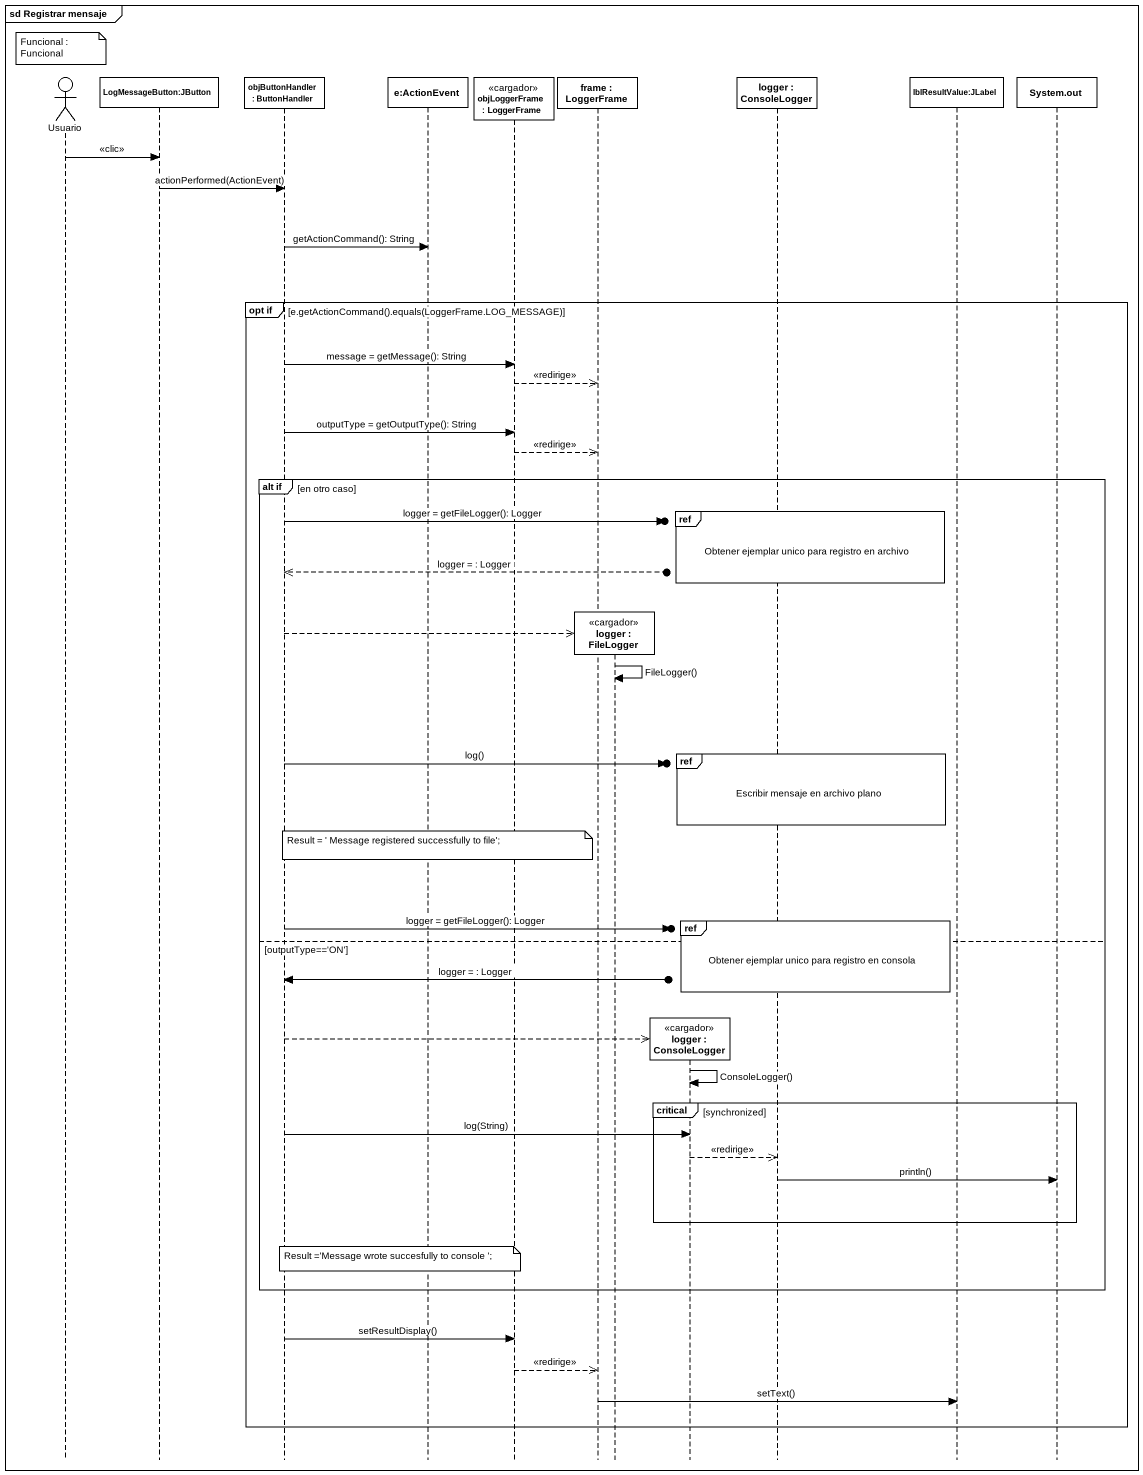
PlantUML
@startuml
mainframe sd Registrar mensaje
hide footbox
actor Usuario
participant "LogMessageButton:JButton" as LogMessageButton_JButton
participant "objButtonHandler : ButtonHandler" as objButtonHandler
participant "e:ActionEvent" as e_ActionEvent
participant "objLoggerFrame : LoggerFrame" as objLoggerFrame <<cargador>>
participant "frame : LoggerFrame" as frame_
participant "logger : FileLogger" as logger <<cargador>>
participant "logger : ConsoleLogger" as logger_2 <<cargador>>
participant "logger : ConsoleLogger" as logger_3
participant "lblResultValue:JLabel" as lblResultValue_JLabel
participant "System.out" as System_out

note over Usuario : Funcional : Funcional
Usuario -> LogMessageButton_JButton : <<clic>>
LogMessageButton_JButton -> objButtonHandler : actionPerformed(ActionEvent)
objButtonHandler -> e_ActionEvent : getActionCommand(): String
group opt if [e.getActionCommand().equals(LoggerFrame.LOG_MESSAGE)]
  objButtonHandler -> objLoggerFrame : message = getMessage(): String
  objLoggerFrame -->> frame_ : <<redirige>>
  objButtonHandler -> objLoggerFrame : outputType = getOutputType(): String
  objLoggerFrame -->> frame_ : <<redirige>>
  group alt if [en otro caso]
    ref over logger_2, logger_3 : Obtener ejemplar unico para registro en archivo
    objButtonHandler ->o] : logger = getFileLogger(): Logger
    objButtonHandler <<--o] : logger = : Logger
    objButtonHandler -->> logger **
    logger -> logger : FileLogger()
    ref over logger_2, logger_3 : Escribir mensaje en archivo plano
    objButtonHandler ->o] : log()
    note over e_ActionEvent : Result = ' Message registered successfully to file';
    ref over logger_2, logger_3 : Obtener ejemplar unico para registro en consola
    objButtonHandler ->o] : logger = getFileLogger(): Logger
  else outputType=='ON'
    objButtonHandler <-o] : logger = : Logger
    objButtonHandler -->> logger_2 **
    logger_2 -> logger_2 : ConsoleLogger()
    critical synchronized
      objButtonHandler -> logger_2 : log(String)
      logger_2 -->> logger_3 : <<redirige>>
      logger_3 -> System_out : println()
    end
    note over e_ActionEvent : Result ='Message wrote succesfully to console ';
  end
  objButtonHandler -> objLoggerFrame : setResultDisplay()
  objLoggerFrame -->> frame_ : <<redirige>>
  frame_ -> lblResultValue_JLabel : setText()
end
@enduml
